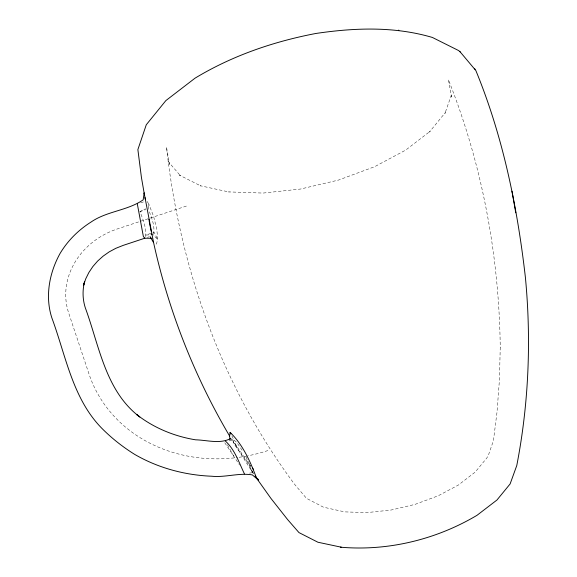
<?xml version="1.0" encoding="UTF-8"?>
<svg xmlns="http://www.w3.org/2000/svg" width="577" height="577" viewBox="0 0 577 577"><rect width="100%" height="100%" fill="white"/><g stroke="black" fill="none" stroke-linecap="round" stroke-linejoin="round"><path stroke-width="0.43" stroke-dasharray="2.88 2.16" d="M148.267 208.86L148.888 204.258L147.041 201.236M250.872 466.266L249.798 465.004L251.586 471.178L253.108 472.577L248.182 463.764L233.916 443.533L233.497 442.155L234.01 440.15L230.894 433.94M145.346 236.62C146.767 228.117 142.959 219.469 139.98 211.608L145.555 208.795M153.468 234.197C155.307 225.953 151.405 217.356 148.577 209.667M148.044 205.643L148.888 204.258L153.583 216.332L156.807 229.199L157.716 239.397L156.432 244.085L155.004 243.335M140.644 202.852L143.954 201.755M139.98 211.608L145.779 209.682M186.378 206.076L117.333 228.954A72.738 64.429 -18 0 0 68.663 312.95L89.031 374.076A145.469 128.859 -18 0 0 237.573 457.496M150.821 233.389L145.851 235.034L152.963 234.752L157.716 239.397L154.138 232.293L151.65 233.115M147.323 237.385L148.981 236.837M229.062 440.871L234.01 440.15L236.858 442.516L242.535 450.882M249.581 473.104L253.029 472.599M231.766 438.931L251.118 467.06M253.426 473.804L231.348 439.054M224.792 442.783L239.578 465.026M251.673 470.868L253.613 473.782M227.425 444.766L234.161 456.89M245.975 456.869L249.415 464.189M235.366 443.727L237.161 447.759M267.865 450.565A145.469 128.859 -18 0 1 247.8 455.83M246.949 455.996A145.469 128.859 -18 0 1 238.431 457.381M500.245 347.203L499.444 379.652L497.028 411.992L493.436 440.662L488.315 455.433L486.822 457.994L475.196 472.109L458.369 485.055L438.253 495.766L415.079 504.377L391.105 510.032L366.77 512.628L344.657 511.878L323.43 507.183L306.481 498.326L294.71 484.456C221.683 386.511 179.75 267.923 166.486 146.984L169.53 164.452L168.087 161.409L180.702 176.079L179.418 175.119L200.883 185.996L200.233 185.736L229.127 191.997L228.593 191.903L263.025 193.071L300.502 189.04L338.468 180.082L374.617 166.71L405.66 150.128L430.305 131.174L429.367 132.097L445.494 112.356L444.838 113.77L451.546 94.541L451.474 97.059L448.43 79.597L448.675 80.419C482.343 165.029 499.148 256.238 500.245 347.203"/><path stroke-width="0.87" d="M341.548 547.256L317.927 542.236L298.965 532.585L287.627 519.581L270.916 498.377L256.527 478.131C250.461 461.715 242.867 444.694 230.115 432.389L229.632 436.068C194.276 376.139 168.498 310.549 153.576 242.585L144.149 193.028L143.175 199.844C127.589 210.684 106.846 211.081 91.043 222.051C78.443 229.999 67.639 240.724 60.015 253.555C49.312 272.921 44.862 296.585 51.887 317.977C65.807 355.547 72.507 398.31 101.624 428.098C111.606 438.195 122.706 446.937 134.751 454.438C158.076 467.954 184.662 475.123 211.543 476.22C225.275 477.648 238.828 472.642 252.358 474.9L258.301 479.977M151.881 238.308L144.834 238.207L123.247 245.362L115.789 248.326L109.183 251.882L103.095 256.166L97.614 261.085L92.839 266.574L88.858 272.532L85.728 278.85L83.506 285.427L84.516 281.922C82.338 290.483 82.626 299.557 85.353 307.952C99.258 345.645 105.411 391.105 139.793 416.969L136.944 414.733C153.965 427.975 174.355 436.349 195.581 439.818C207.136 440.071 220.14 444.304 230.865 438.412M460.172 51.887L458.672 50.588L432.404 37.462C394.495 26.239 354.545 27.725 315.835 33.48C273.383 41.58 232.113 55.753 195.026 78.183L165.844 100.614L146.277 124.769L137.874 149.587L141.437 177.507L144.387 194.435L144.149 193.028M340.459 547.119L341 547.234C388.227 551.237 436.363 539.473 477.028 515.297L496.963 500.007L510.118 483.937L516.776 465.524C528.777 403.655 531.381 340.098 525.395 277.386C517.324 206.818 502.956 136.46 475.859 70.567L459.732 51.382M398.447 30.192L398.902 30.213M225.326 440.979C234.911 449.685 239.008 462.653 244.424 473.861M258.352 479.949L255.07 475.967M144.834 238.207L143.385 236.606L137.326 203.948M474.712 68.8L475.174 69.341M252.495 468.163L253.577 469.426M257.342 478.376L258.424 479.819M150.056 236.563L153.576 242.585M230.115 432.389L230.894 433.94M148.866 219.253L149.054 220.097M149.76 224.316L151.167 231.262M149.162 220.941L149.616 223.472M512.001 191.218L515.766 212.79M229.401 435.296L230.151 439.717M145 197.565L145.267 199.173M151.672 233.865L151.78 234.76"/></g></svg>
